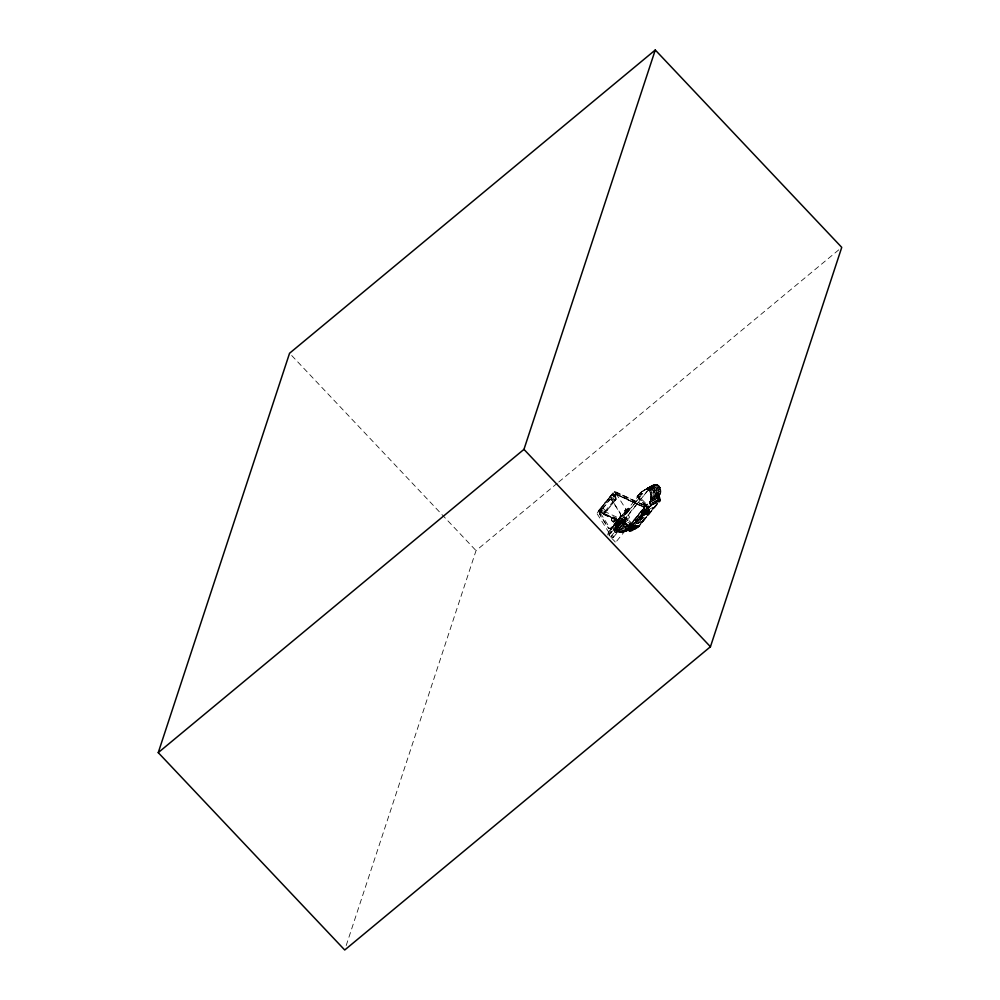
<?xml version="1.0" encoding="UTF-8"?>
<svg xmlns="http://www.w3.org/2000/svg" width="1000" height="1000" viewBox="0 0 1000 1000"><rect width="100%" height="100%" fill="white"/><g stroke="black" fill="none" stroke-linecap="round" stroke-linejoin="round"><path stroke-width="0.75" stroke-dasharray="5 3.75" d="M656.862 500.725L656.637 500.3M658.3 493.375C651.838 493.725 660.575 493.175 660.025 492.438M657.288 499.938L659.262 499.087M658.3 493.35L659.112 492.5M657.062 488.062C654.25 490.613 656.4 487.987 656.963 488.837M619.412 525.95L617.612 527.413L615.9 527.425M617.663 527.325L615.975 527.812M655.688 498.013C654.325 494.762 658.85 498.425 657.588 496.312M660.062 491.662L658.962 491.425L659.525 491.8M624.138 523.688L624.325 523.337A2.45 1.325 39.1 0 0 624.9 521.388L623.288 519.987L616.862 527.863L617.525 530.475A2.45 1.325 39.1 0 1 616.975 532.388L615.262 532.438L612.2 536.213A2.087 0.925 -32.2 0 0 612.562 537.525L612.8 537.513A2.45 1.325 39.1 0 0 613.35 535.612L610.487 531.062A1.913 1.037 39.1 0 1 610.85 529.575L626.562 510.225L617.5 495.85A2.037 1.1 39.1 0 0 615.438 494.562L613.45 494.625A2.087 0.938 -32.1 0 0 610.875 496.025L597.362 512.65A2.087 0.925 -32.2 0 0 597.725 513.975L599.712 513.913A2.037 1.1 39.1 0 1 601.038 514.475L601.438 514.825A2.037 1.1 39.1 0 1 601.925 515.4L610.85 529.575M616.737 528.875C616.062 528.475 618.825 528.413 616.613 528.4M611.075 495.825C613.812 492.262 619.05 498.45 614.862 500.112C608.675 492.1 613.15 496.85 615.487 493.938L644.737 507.5L644.7 510.712A2.575 0.912 -65.1 0 1 643.562 513.6C638.1 519.087 644.225 509.663 642.225 512.263M658.95 497.5L658.5 498.3L659.05 497.775M629.275 528.237L629.2 527.587L628.775 528.288M656.438 497.7L656.562 495.725L658.438 495.475L657.237 495.412L656.762 496.488L657.337 495.462M653.612 497.088L653.162 496.575L653.888 496.538M631.4 528.75C631.362 529.65 629.825 528.05 628.825 530.188C622.513 533.725 622.05 530.725 623.45 530.513M647.763 489.162L646.938 488.963M618.4 531.925C621.888 532.438 628.488 530.475 629.362 528.612M656.587 498.375C658.15 498.612 655.55 498.438 656.012 499.05M655.913 484.637L650.413 487.062L651.175 486.075C658.175 480.788 663.65 490.462 659.425 496.475A3.85 3.15 63.1 0 0 660.113 499.812M657.175 497.388L656.8 496.625M623.013 527.425L623 526.775M628.525 529.5C629.4 527.487 625.475 530.688 629.562 529.688M614.275 491.488L645.062 505.763L614.3 491.925A1.825 0.988 39.1 0 0 615.862 493.663L645.113 507.238L645.188 509.9A3.487 1.238 -65.1 0 1 643.4 514.425M652.938 486.062C657.337 483.225 647.487 488.088 648.625 488.575C650.825 485.625 644.312 490.138 646.538 489.45M657.825 497.163L658.15 496.163L658.925 496.962M649.887 489.9L649.438 489.4M654.35 501.725L654.362 501.388M654.262 502.1L655.65 501.213L654.875 501.138M628.013 529.513C629.188 529.913 623.7 532.837 619.875 531.737M623.55 531.3L623.713 531.763M627.625 529.462C628.112 530.513 624.5 529.438 626.425 529.7M649.65 487.562L650.638 486.675L645.975 488.975M651.112 499.75L650.7 499.15L651.45 499.225M655.625 495.1C657.712 493.425 659.475 495.35 655.95 494.7M653.388 486.4C654.388 484.975 654.237 486.012 654.025 485.012M654.975 495.85L655.725 495.5L655.337 496.325M626.65 528.513C628.425 532.137 626.45 529.062 627.2 528.413M649.788 487.8C648.85 490.225 649.887 485.425 651.912 486.3C651.85 487.962 655.2 483.225 652.15 485.988M623.888 531.525L623.325 531.663M652.05 486.887C652.688 483.5 646.988 489.562 651.562 486.05M625.15 530.4C626.65 530.55 624.55 530.388 622.537 532.15M652.812 485.988L653.162 485.375L652.4 485.538M654.375 485.475L654.075 484.9L655.9 485.112M657.075 495.188L657.65 494.263M657.812 494.862L658.288 493.975M659.65 488.925C660.025 488.5 659.112 488.525 659.613 488.975M618.763 529.038C621.5 528.9 618.962 528.55 619.025 529.538M656.9 494.588L656.338 495.538M611.55 494.837L610.812 496.213A3.062 1.663 39.1 0 0 613.387 499.875A3.062 1.663 39.1 0 0 615.825 498.537L615.55 497.938A3.062 1.663 39.1 0 0 611.987 495.575L611.55 494.837L598.562 510.838L629.35 525.125L630.062 523.312L600.45 509.562L598.575 511.275A1.825 0.988 39.1 0 0 600.138 513.013L629.763 526.125L600.513 512.562L601.487 511.175L600.138 513.013M637.8 495.7L638.962 494.363M625.588 531.337L620.638 532.3L622.15 531.663M621.15 531.85C618.663 531.775 624.987 531.688 622.888 530.513M658.913 493.825L658.725 494.062M654.525 489.338L654.45 490.112M622.55 532.062L623.325 531.375M624.513 521.75L624.25 522.2M628.737 530.363C626.462 529.35 627.562 531.625 625.913 529.812M653.15 497.713L652.8 498.15M622.663 524.6L621.85 524.913L622.612 524.45M654.538 497.275C655.275 500.2 653.688 495.688 654.25 497.812M616.062 526.263L616.35 525.812M622.35 527.737L621.95 528.138M623.1 522.812L623.475 522.425M649.55 510.675A6.812 1.35 -43.4 0 1 642.688 518.663A6.812 1.35 -43.4 0 1 641.45 516.625A6.812 1.35 -43.4 0 1 649.55 510.675L642.95 515.575A3.862 0.762 -43.4 0 1 640.612 516.763L643.625 512.6A3.425 0.675 -43.4 0 1 645.7 511.55L646.3 511.65M654.987 496.613L654.725 497.062M625.675 530.962L624.562 530.95L625.425 530.175M659.825 493.812L659.1 494.475M620.2 524.475L618.725 525.237M620.775 524.538L621.062 524.038M656.737 485.65C658.337 484.637 654.788 485.513 656.762 486.062M652.7 502.938L651.875 503.088L652.337 502.475M623.575 526.45L624.288 526.638M648.275 489.4L651.637 486.725M655.788 485.312L656.338 485.375M659.45 495.425L659.025 494.862L658.962 495.6M648 488.338C650.825 485.125 649.775 489.263 651.875 485.825M655.075 485.45L655.65 485.538M654.938 485.25L653.525 485.6M618.25 525.2L617.737 526.05L618.688 525.175M618.975 524.812L619.75 524.562M617.812 527.888L619.225 527.475L618.038 528.4M652.237 499.075L651.825 498.512L652.55 498.562M657.438 489.263L657.625 489.762M653.625 492.887L654.388 492.413L653.637 492.9M658.575 490.4C655.15 491.488 662.025 489.462 658.65 489.95M659.575 496.45L660.675 500.325L638.825 526.438A3.85 3.15 63.1 0 0 635.6 525.712L636.038 525.525M622.263 531.075C623.038 529.263 621.25 531.087 622.825 531.175M636.15 520.312L634.375 519.5L635.013 519.15L636.125 520.475L634.562 519.975L635.275 518.8L636.925 520.538L635.662 521.175L634.675 519.637M617.562 525.55L616.675 526.175L618.413 525.688M624.575 514.288C622.238 515.45 631.388 508.525 628.85 508.913M625.925 512.95L629.2 508.925M629.5 508.725L628.65 508.762M647.113 507.438L646.912 506.1L637.425 496.05M624.513 520.788L624.875 520.337M622.475 522.125L623.288 521.788L622.788 522.25M652.9 502.262L653.662 502.025L653.325 502.612M623.975 521.625L624.113 521.087M642.225 493.762L627.562 512.225L624.138 515.138M653.062 508.575L652.95 508.113A11.062 2.188 -43.4 0 0 646.263 511.512A3.862 0.762 -43.4 0 0 643.925 512.688L643.538 513.062M622.7 531.975C624.038 530.55 619.237 531.875 619.575 531.737M622.337 522.312L621.562 522.725L626.213 517.688M656.462 490.988C656.2 491.887 656.462 490.5 656.137 491.825M628.175 528.088L627.575 528.138M630.675 530.75C629.25 530.237 635.65 528.387 630.55 530.775M658.15 495.95L658.5 495.037L658.75 495.812M621.15 523.3L619.538 524.125L621.275 522.762M619.825 526.987L619.325 527.6L619.975 527.525M621.275 532.087L619.837 531.138L620.013 531.85M622.038 531.888L621.538 531.812M625.275 530.225L625.1 529.675M618.65 523.913L618.112 524.763L620.125 523.2M618.6 524.425L619.4 523.587M626.175 529.587L625.6 529.688M658.263 492.25L656.05 492.5L659.087 491.337M630.913 529L643.375 513.862C648.275 508.537 638.825 516.512 641.963 512.487M640.95 515.388L641.488 513.975M641.413 514.475L641.237 513.825M641.575 513.663L643.3 511.887L644.887 511.737M643.925 512.062L643.7 512.413M620.288 523.763L621 522.7M624.062 531.325L624.4 530.212M612.65 494.9L615.6 495.863L615.737 498.1L605.325 510.925L603.5 511.838L601.487 511.175M639.763 525.962L637.4 527.812A22.188 4.387 -43.4 0 1 630.337 531.4L629.1 530.85M615.462 527.062L615.662 526.138A27.325 22.325 63.1 0 1 617.625 520.95L620.425 517.025L624.225 515.188A3.487 0.688 -43.4 0 0 627.863 512L641.488 495.238A3.487 0.688 -43.4 0 0 641.538 493.875L642.025 493.85M615.65 528.038L617.137 522.2L620.125 521.575M626.6 517.463L626.487 517.463A27.35 22.338 63.1 0 0 625.112 521.413L624.913 522.337A4.588 3.75 63.1 0 0 626.413 526.1L630.575 527.625M625.138 522.163L625.337 521.237A27.325 22.325 63.1 0 1 627.3 516.05L627.975 514.875M659.275 486.9L657.525 488.4L658.9 487.075M617.35 524.288L616.812 525.062L618.425 524.312M615.763 528.05L616.575 523.888M616.737 524.612L617.788 524.412M625.225 521.4L625.112 523.312M625.325 523.138L625.438 521.225A27.375 22.35 63.1 0 1 627.413 516.062L628.075 514.9M653.088 490.2L653.763 490.387M607.7 534.963L608.462 532L621.45 516.025L624.312 517.175L630.8 523.75A1.913 1.037 39.1 0 0 630.375 521.9L622.775 515.413L608.75 532.688L609.475 536.013M656.725 489.462L655.387 490.538L656.875 490.05M660.188 489.6L659.85 489.738M623.95 520.163L624.325 519.738M625.413 519.712L625.763 519.263M623.763 520.575L623.488 521.05M621.125 521.85L621.512 521.475M622.487 521.575L622.812 521.087M618.562 523.525L618.375 522.863L618.625 523.513L621.087 522.137L619.25 523.225L619.862 522.225M621.775 526.525L621.112 526.163M657.575 502.85L657.175 502.788A18.462 3.65 -43.4 0 0 651.3 505.763L650.387 506.425M651.6 491.375L651.2 491.7M618.438 522.85L618 523.688L616.975 523.375M634.438 528.162L634.087 528.737L634.775 528.6M657.913 497.962L657.25 498.25L657.975 498.562M633.825 529.4L633.737 528.675L633.275 529.175M629.562 530.638L630.3 530.075M635.212 527.725L635.763 527.725M647.237 489.363L647.438 488.363M647.75 488.75L647.087 489.062M636.538 527.513L636.587 526.862L635.988 527.325M658.487 497.713L657.85 498.025L658.562 498.312M620.15 517.075L630.288 527.425M629.637 527.375L620.013 517.3L624.338 515.05A3.275 0.65 -43.4 0 0 627.762 512.05M637.337 495.863L645.1 489.613M629.425 530.212L628.837 530.612L629.538 530.4M346.188 945.562L476.037 550.625L557.575 483.013M637.263 526L637.013 526.8L637.288 526M652.85 486.425L653 485.337M657.812 485.75L657.925 485.875M650.35 489.137L650.837 488.5L650.913 489.15M651.325 488.387L651.838 487.837L651.9 488.5M653.538 491.325L654.137 491.65M657.387 485.9L655.725 485.65M623.812 525.413L623.15 525.05M652.325 487.825L652.638 487.212L652.862 487.887M653.188 487.262L654.825 486.425L653.75 487.4M654.812 486.475L655.375 486.587M647.163 507.413L630.525 527.65M655.212 491.05L654.725 490.712M655.1 491.95L655.175 492.413M624.325 510.75C634.688 503.162 619.7 520 626.163 508.913M632.388 526.125L630.737 524.388L629.9 524.85L631.125 526.763L632.388 526.125L648.838 505.863L647.2 504.125C644.712 504.3 648.45 508.075 648.3 506.15L638.488 495.788L623.312 514.663L620.45 516.7L611.075 528.025A2.788 1.988 88.1 0 1 608.275 527.737L600.413 515.237A2.788 1.988 88.1 0 1 600.562 511.312L609.513 500.288A2.788 1.988 88.1 0 1 612.325 500.575L620.188 513.062A2.788 1.988 88.1 0 1 620.037 517M621.6 531.375L621.475 530.662L620.825 531.587M624.175 529.938L623.587 529.8M637.85 495.75L637.325 496.175L646.925 506.45A1.25 1.025 63.1 0 1 646.838 507.762L646.95 507.85M659.163 499.762L658.925 499.188L659.55 499.562M616.725 523.462L617.25 522.2M625.05 529.237L624.513 529.05M625.862 530.288L626.838 530.025M641.825 513.237L642.613 512.062M619.438 531.862L619.475 531.35M625.938 528.513L625.538 528.05M622.888 523.062L622.125 523.55L622.513 523.038M660.662 500.325L659.762 500.288A22.188 4.387 -43.4 0 0 652.7 503.875L650.888 504.837A3.85 3.15 63.1 0 1 650 501.225A22.025 17.988 63.1 0 0 651.137 494.5L649.8 491.112L651.562 489.913M651.3 489.75L658.975 486A4.588 3.75 63.1 0 0 655.575 484.588L654.788 484.888A27.325 22.325 63.1 0 0 650.487 487.512L649.275 488.625M659.15 486.375L655.612 487.512M649.8 491.112L649.638 490.75A4.588 3.75 63.1 0 0 646.225 489.325L645.2 489.787A27.325 22.325 63.1 0 0 640.812 492.413L639.837 493.263M649.8 486.8L648.913 487.638M618.925 531.45L617.788 531.413A4.487 3.663 63.1 0 1 615.575 527.075M650.225 501.675L651.137 501.775L650.3 502.125M651.95 486.65L651.35 486.8A27.387 22.363 63.1 0 1 654.788 485.012L656.525 484.725M651.787 486.712L651.488 485.962M630.225 528.625C631.987 529.225 629.425 528.8 630.562 527.4M652.837 492.312L652.887 492.2M648.85 489.35L625.025 518.538A22.188 4.387 -43.4 0 1 617.962 522.112L617.225 522L619.138 518.675M626.85 527.625L626.237 527.575M620.825 521.225L626.688 517.275L648.475 489.538M631.413 529.225L631.375 529.225A3.487 1.238 -65.1 0 1 629.462 529.25L629.462 525.487L644.338 507.688L615.487 493.938M634.763 526.512C634.812 524.7 634.637 527.987 635.125 526.413M616.975 530.262L617.513 529.438L617.288 530.037M625.975 530.25L627.087 530.4L625.875 531.175M617.125 523.462L617.825 523.013M609.038 531.225L608.75 532.688M656.513 500.962L655.65 500.975L656.3 500.4M620 522.725L620.612 521.9M658.925 488.6L659 489.188M630.075 528.112L630.538 527.475M632.85 527.65C632.013 526.6 633.812 529.288 632.513 527.2M645.138 512.6L650.9 508.375L653.263 508.338M627.737 529.075L628.462 528.837M658.725 499.925L658.988 499.288M619.412 518.438L617.225 522M618.4 519.8L617.737 520.962A27.375 22.35 63.1 0 0 615.775 526.125M600.662 508.65L600.388 511.95M650.212 487.962L651.225 486.875M650.738 488.013L648.312 489.625M632.975 527.55L631.975 528.925L631.388 527.15M650.825 487.113L651.413 485.975M651.762 486.163L650.688 486.613M625.337 528.413L626.112 528.125M652.875 493.587L653.188 493.025M617.312 531.05L625.2 527.525L622.65 528.725M618.438 531.25C619.625 532.925 615.6 529.862 618.138 531.1M635.575 525.837L635.675 526.438M601.275 508.438L600.825 510.7A2.788 1.238 -32.2 0 0 600.562 512.225C601.9 513.538 606.075 513.013 604.562 513.2M632.375 527.5L632.45 526.788M633.525 527.038C633.763 525.525 633.775 529.025 634.05 526.725M657.875 499.762L657.55 500.438M622.925 523.812L623.475 524.288M618.2 529.275L618.425 529.7M643.225 512.025L642.625 513M623.462 523.713L623.05 524.35M657.788 487.688L657.7 488.462M652.663 486.425L651.55 486.325M650.062 489.513L649.3 489.8M621.775 523.612L621.475 523.5M621.075 528.638L621.138 527.888M640.612 524.025L657.412 503.188M648.2 488.575L648.913 487.3M658.325 488.9L658.375 489.487M650.6 486.725L650.612 487.2M629.338 528.737L629.412 528.2M623.962 526.888L624.125 526.125M624.575 531.5L624.062 531.062L624.925 530.837M624.812 531.413L624.138 531.737M617.65 526.838L617.875 526.512M627.238 526.688L629.862 527.425A22 17.962 63.1 0 0 635.612 525.612A3.812 3.113 63.1 0 1 638.8 526.325L660.512 500.312L637.875 526.938A20.9 4.125 -43.4 0 1 631.213 530.312L629.125 530.962M649.912 501.238A3.812 3.113 63.1 0 0 650.775 504.812L650.275 506.025M631.337 530.638L630.65 530.112M630.712 526.675L633.2 525.125L631.55 523.387M620 517.2C616.362 521.15 612.05 530.6 619.925 532.275M637.325 496.175L644.85 489.888M598.8 510.337L614.325 491.225L644.963 505.438M600.45 509.562L614.688 492.038M615.55 494.15L614.513 495.138L615.662 495.95M601.6 511.512L600.8 512.5L629.862 525.812C629 528.038 630.538 530.65 629.562 528.75M614.763 495.325L615.562 494.338M605.337 512.562A3.062 1.663 39.1 0 0 603.013 508.537A3.062 1.663 39.1 0 0 600.85 510.475A3.062 1.663 39.1 0 0 605.337 512.562L615.6 499.925M637.6 495.737L641.938 491.737M610.35 529.825L626.075 510.475M627.525 509.938L628.1 509.375L624.175 514.5M629.438 508.975L625 514.025M609.012 534.612L624.513 516.1L608.913 535.3M613.362 530.6L622.112 520.712A1.487 0.8 39.1 0 1 623.862 521.325A1.487 0.8 39.1 0 1 624.163 522.788L615.425 532.675L613.362 530.6L614.725 529.8M610.513 537.062L614.663 531.912M615.262 532.438L613.3 528.175L619.7 520.25L620.612 520.175L622.638 523.35L625.7 519.587A2.087 0.925 -32.2 0 1 628.275 518.175L628.525 518.162A2.45 1.325 39.1 0 0 629.075 516.263L626.213 511.712A1.913 1.037 39.1 0 1 626.562 510.225M616.888 531.788A1.487 0.8 39.1 0 0 615.662 529.85A1.487 0.8 39.1 0 0 614.712 530.875A1.487 0.8 39.1 0 0 616.888 531.788L624.325 522.65M613.5 537.238L617.675 532.112M625.062 523.025L629.225 517.888M629.35 525.125L630.062 523.312M644.3 505.775L645.037 504.862L646.225 505.412L646.363 510.438A3.487 1.238 -65.1 0 1 644.587 514.975L632.55 529.775A3.487 1.238 -65.1 0 1 630.65 529.8L630.5 524.763L647.2 504.125M629.862 525.812L600.5 512.375M644.737 507.5L615.487 494.113M630.188 525.763L646.363 505.1M630.7 526.688L646.5 507.175L636.925 496.475L641.338 493.975M636.038 520.6L643.538 511.225L641.875 510.125L643.05 512.087L644.3 511.45L642.663 509.712C640.688 510.363 644.9 512.9 642.05 510.55M629.575 531.25L650.95 505.025M651.075 505.05L629.6 531.375L627.9 530.212M646.275 511.625L643.337 515.237L642.537 514.925A3.425 0.675 -43.4 0 1 640.462 515.975L640.7 516.213A3.425 0.675 -43.4 0 0 642.763 515.163L643.1 514.888M657.212 503.462L640.337 524.325M619.25 518.513L620.288 517.05M609.275 500.288A2.788 1.988 88.1 0 1 612.075 500.588L619.938 513.075A2.788 1.988 88.1 0 1 619.8 517L610.837 528.038A2.788 1.988 88.1 0 1 608.025 527.737L600.163 515.25A2.788 1.988 88.1 0 1 600.312 511.325L611.263 497.875A2.788 1.238 -32.2 0 1 613.525 496.262L614.812 495.337M652.812 485.562L654.212 486.037M654.112 500.462L653.312 500.213L654.075 499.862M625.062 526.163L624.738 525.638M639 526.5L639.763 525.588M630.112 530L629.288 529.012M630.825 529.663C630.6 528.763 630.125 528.638 631.062 528.812M634.188 527.075L633.638 526.575L633.663 527.288M629.6 529.175L629.612 528.562M630.975 528.9L630.163 528.425L630.9 528.337M626.737 530.075L626.163 530.388A3.812 3.113 63.1 0 1 629.35 531.05L629.45 531.138A3.85 3.15 63.1 0 0 626.15 530.438L625.675 530.675M627.413 530.35L627.575 529.812M643.512 512.55L642.425 513.663M654.8 489.888L654.2 489.6M654.412 499.862L654.887 499.938M655.837 498.812L655.113 499.087L655.763 499.412M624.312 530.763L624.612 531.175M626.638 511.062L627.537 510.363M642.8 512.812L644 511.737M643.112 513L640.625 516.613M634.525 526.5L635.163 526.225M629.45 529.025L630.625 527.888M631.375 528.275L632.025 528.188M655.013 490.538L654.725 491.262M652.113 501.012L651.35 501.475L652.175 501.062M620.35 526.7L620.413 527.288M621.287 526.75L621.55 526.05M651.462 503.663L651.075 503.862M629.5 530.013L629.925 528.787L628.538 529.825M630.212 529.675L630.188 529.075M652.562 500.95L653.012 501.037M652.412 490.363L652.688 490.913M653.487 489.85L653.413 490.613M626.562 530.85L625.775 530.575L626.538 531.038M627.038 530.575L627.788 529.575M656.775 498.75L657.35 498.825M653.162 485.375L653.85 485.062M642.5 512.875L641.75 513.538M620.163 525.975L620.175 525.375M621.038 525.462L621.487 525.4M633.263 527.7L632.55 527.938M632.513 527.812L632.775 527.038M646.862 489.025L647.013 488.562M647.55 488.038L648.075 487.713M641.938 512.5L642.575 512.062M627.625 530.05L627.263 530.062M656.587 495.788L656.012 496.8M654.112 491.062L653.75 491.788M639.862 493.387L640.837 492.537A27.375 22.35 63.1 0 1 645.2 489.913L646.175 488.837M655.212 493.312L655 493.888M621.062 516.425L622.775 515.413M631.587 528.55L631.65 527.112M650.238 501.65L650.987 501.575M639.862 524.788L638.575 525.688A18.462 3.65 -43.4 0 1 632.7 528.663M645.275 512.375L646.275 511.45A11.225 2.212 -43.4 0 1 653.075 508L653.1 508.025M636.8 522.863L636.7 523.337A11.225 2.212 -43.4 0 0 643.45 519.85C647.225 516.438 638.55 525.138 636.775 523.175A11.062 2.188 -43.4 0 0 643.475 519.788M622.238 525.638L622.288 526.213M623.325 525.638L623.562 524.95M655.512 493.35L656.087 492.8M655.075 494.65L654.837 495.213M641.2 514.513L642.475 513.713M626.075 531.062L626.638 529.95M655.95 494.137L655.713 494.7M558.763 482.013L840.55 248.375M648.2 488.375L648.575 487.812M651.338 486.825L650.788 486.287L650.45 487.05M654.837 496L654.587 496.55M652.675 497.775L652.1 497.388L652.875 497.225M625.7 530.225L625 530.375M626.5 526.038L624.938 527.3M626.75 526.263L625.2 527.525M650.225 506.562L651.35 505.812M655.25 495.35L655.612 495.825M628.188 529.388L629.288 529.812L629.763 528.787M628.713 529.163L628.862 530.013M631.587 528.45L632.1 528.35M654.25 493.812L654.025 494.375M652.375 486L652.562 486.488M630.013 528.825L629.963 528.862A2.575 0.912 -65.1 0 0 631.175 528.85M651.812 492.388L651.3 492.9L651.975 492.962M628.212 530.288L628.112 529.575M624.263 524.388L624.975 524.487L624.438 524.975M619.562 531.5L619.875 531.575M654.112 495.2L653.863 495.75M647.1 489.475L645.962 489.6A4.575 3.738 63.1 0 1 650.025 491.712L650.888 494.663A22.025 17.988 63.1 0 1 649.737 501.425A3.85 3.15 63.1 0 0 650.45 504.712L650.212 505.575M626.475 530.35L625.775 531.2M637.688 527.375L639.788 525.55M653.025 499.625L652.438 499.05L653.238 499.137M652.188 499.762L651.462 499.637L651.925 500.3M647.175 488.812L646.888 488.462M647.763 488.525L648.9 487.887M619.8 531.163L620.913 531.613M653.475 488.2L649.587 490.838M651.513 490.012L653.688 488.462M644.1 490.2L642.1 491.613M622.762 520.138L624.925 518.725M642.825 512L643.538 511.737M635.588 528.737L637.962 527.25M646.963 488.363L643.812 490.513L644.875 489.688M653.125 486.138L653.462 485.25M649.812 487.35L646.95 488.562M651.963 486.275L652.425 485.712L651.775 485.962M654.425 485.15L655.275 485.2L654.7 484.738M628.812 530.037L629.325 529.75M619.075 530.538L622.987 528.888M651.6 495.188L652.113 495.213M651.65 494.338L651.775 493.8M646.475 489.325L646.862 489.625M615.425 532.675L616.788 531.875M624.113 514.2L624.775 514.175M630.788 528.312L630.262 528.65L630.962 528.612M651.787 497.125L651.55 496.475M623.862 531.788L624.288 531.725M621.9 520.675L619.188 521.95M651.225 497.7L651.762 498.237L651.012 498.212M656.488 502.038L650.175 506L659.338 500.988M641.75 516.487L641.1 516.775M633.725 529.788L635.913 528.575M635.712 528.862L630.15 530.8L650.6 505.625M643.162 490.913L645.438 489.75M624.825 530.9L626.038 531.175L624.475 531.675M654.663 485.375L654.587 485.438M653.65 488.562L655.662 487.425M625.013 531.525L625.462 530.825M630.15 529.325L628.787 529.587L629.95 529.288M631.438 526.375L632.537 525.812M634.925 525.988L635.825 525.538A3.812 3.113 63.1 0 1 638.775 525.95L639.263 526.475L638.787 526.062A3.85 3.15 63.1 0 0 635.825 525.538L634.938 525.9A21.975 17.95 63.1 0 1 630.087 527.25L627.463 526.512A4.487 3.663 63.1 0 1 625.25 522.175M651.062 486.325L650.7 486.85A22.188 4.387 -43.4 0 0 643.637 490.513M647.15 506.037L646.425 504.538L615.087 543.1A1.913 1.037 39.1 0 0 614.65 541.25L611.55 538.112M648.838 505.863L631.038 527.112A1.25 1.025 63.1 0 1 629.9 527.312L629.562 527.075M630.688 526.287L629.963 524.8M629.075 529.875L629.562 528.975M648.325 506.413L647.188 506.987L648.363 506.337M637.575 495.962L641.425 494.012A3.275 0.65 -43.4 0 1 641.375 495.288M629.812 529.538L627.675 530.5C627.337 528.312 627.15 532.1 628.713 530.087L628.8 529.55M632.15 530.487L634.1 529.6M648.025 488L650.875 486.938M651.162 486.625L650.638 486.337M628.025 530.363L628.188 529.712M654.875 484.875L655.662 484.575A4.575 3.738 63.1 0 1 659.7 486.812L660.562 489.762A22.025 17.988 63.1 0 1 659.75 495.475L659.35 496.488A22.025 17.988 63.1 0 0 660.475 489.762L659.562 486.9M654.2 485.588L654.938 485.7M624 531.812L623.237 531.975M657.962 501.2L660.075 501.012M630.887 530.825L632.55 530.288M623.275 527.275L622.638 526.987M621.425 528.387L620.763 528.112M601.725 508.212C598.812 507.212 602.7 512.238 605.662 511.725L605.288 510.575M654.312 499.312L655.037 499.4M656.375 485.2L657.275 485.288M653.713 498.188L654.163 498.825L653.45 498.713M613.425 517.975L615.862 517.9M620.237 520L623.675 519.888M620.75 520.35L624.188 520.25M613.312 520.862A1.45 1.037 88.1 0 0 614.288 518.8A1.45 1.037 88.1 0 0 612.5 518.612A1.45 1.037 88.1 0 0 613.312 520.862L615.75 520.788A1.45 1.037 88.1 0 0 616.725 518.713A1.45 1.037 88.1 0 0 614.938 518.525A1.45 1.037 88.1 0 0 615.75 520.788M622.638 523.35L624.075 523.062M613.375 529.45L616.8 529.338M614.15 496.062L615.837 497.1L615.737 499.45L604.987 512.812L601.538 508.3M653.3 494.6L653 495.075M620.2 532.25L619.3 532.188M653.15 495.975L652.825 496.425M650.612 500.188L651.075 500.875L650.325 500.7M619.513 532.163L620.513 532.163A22 17.962 63.1 0 0 626.263 530.35M651.263 496.987L651.975 496.575M652.562 500.375L653.188 500.487M617.15 530.775L620.837 529.8M629.888 530.15L631.237 530.638M659.625 501.287L658.75 501.238A20.9 4.125 -43.4 0 0 652.1 504.6M629.325 524.212L630.5 524.763M649.85 488.612L650.425 487.65A27.375 22.35 63.1 0 1 654.862 485M601.337 511.375L600.825 510.712M650.75 502.163L650.5 501.55M627.388 526.575L629.712 527.2M617.825 531.487L618.675 531.962M632.962 529.913L631.763 529.587M622.112 520.712L624.163 522.788M620.75 521.512L622.8 523.587M659.262 496.5A3.812 3.113 63.1 0 0 660.125 500.075L660.512 500.312M650.837 505.225L650.35 504.7A3.812 3.113 63.1 0 1 649.675 501.388M648.65 510.763A6.112 1.212 -43.4 0 1 642.513 517.913A6.112 1.212 -43.4 0 1 641.4 516.1A6.112 1.212 -43.4 0 1 648.65 510.763L643.913 514.263L639.712 519.087M647.763 510.85A5.4 1.062 -43.4 0 1 642.325 517.175A5.4 1.062 -43.4 0 1 641.338 515.562A5.4 1.062 -43.4 0 1 647.763 510.85L639.862 518.212M646.888 510.962A4.688 0.925 -43.4 0 1 642.163 516.45A4.688 0.925 -43.4 0 1 641.312 515.062A4.688 0.925 -43.4 0 1 646.888 510.962L640.025 517.35M643.3 512.888L643.4 512.362A3.425 0.675 -43.4 0 1 645.462 511.3L645.7 511.55M643.35 515.237L639.575 519.963M627.475 509.8L624.2 513.825M291.7 355.513L476.037 550.625M658.938 486.1L660.113 487.825M660.3 500.188L660.238 500.087A3.85 3.15 63.1 0 1 659.35 496.488M615.05 529.712L616.462 531.962M597.137 513.812L611.975 537.362M646.862 506.125L647.163 507.175M659.837 487.1L660.312 487.738M650.212 491.65L651.062 494.562M649.975 491.8L650.825 494.725M635.462 525.763L636.175 526.2M649.225 487.3L649.212 487.925M645.037 504.862L645.062 505.763M652.375 504.688A20.9 4.125 -43.4 0 1 659.025 501.312M614.862 500.112A3.062 1.663 39.1 0 1 610.887 497.075A3.062 1.663 39.1 0 1 613.663 495.975A3.062 1.663 39.1 0 1 615.737 499.775M613.35 521.75L613.275 521.75A2.338 1.663 88.1 0 1 611.962 518.112A2.338 1.663 88.1 0 1 614.925 518.413A2.338 1.663 88.1 0 1 613.35 521.75A2.338 1.663 88.1 0 1 612.038 518.1A2.338 1.663 88.1 0 1 614.85 518.413A2.338 1.663 88.1 0 1 613.275 521.75M613.35 521.912L613.275 521.912A2.5 1.787 88.1 0 1 611.875 518.013A2.5 1.787 88.1 0 1 615.025 518.337A2.5 1.787 88.1 0 1 613.35 521.912A2.5 1.787 88.1 0 1 611.938 518.013A2.5 1.787 88.1 0 1 614.95 518.337A2.5 1.787 88.1 0 1 613.275 521.912M638.362 515.087L638.362 515.087"/><path stroke-width="1.5" d="M158.25 752.625L289.562 353.25L655.275 50L841.75 247.375L710.438 646.75L344.725 950L158.25 752.625L523.962 449.375L655.275 50M523.962 449.375L710.438 646.75"/></g></svg>
